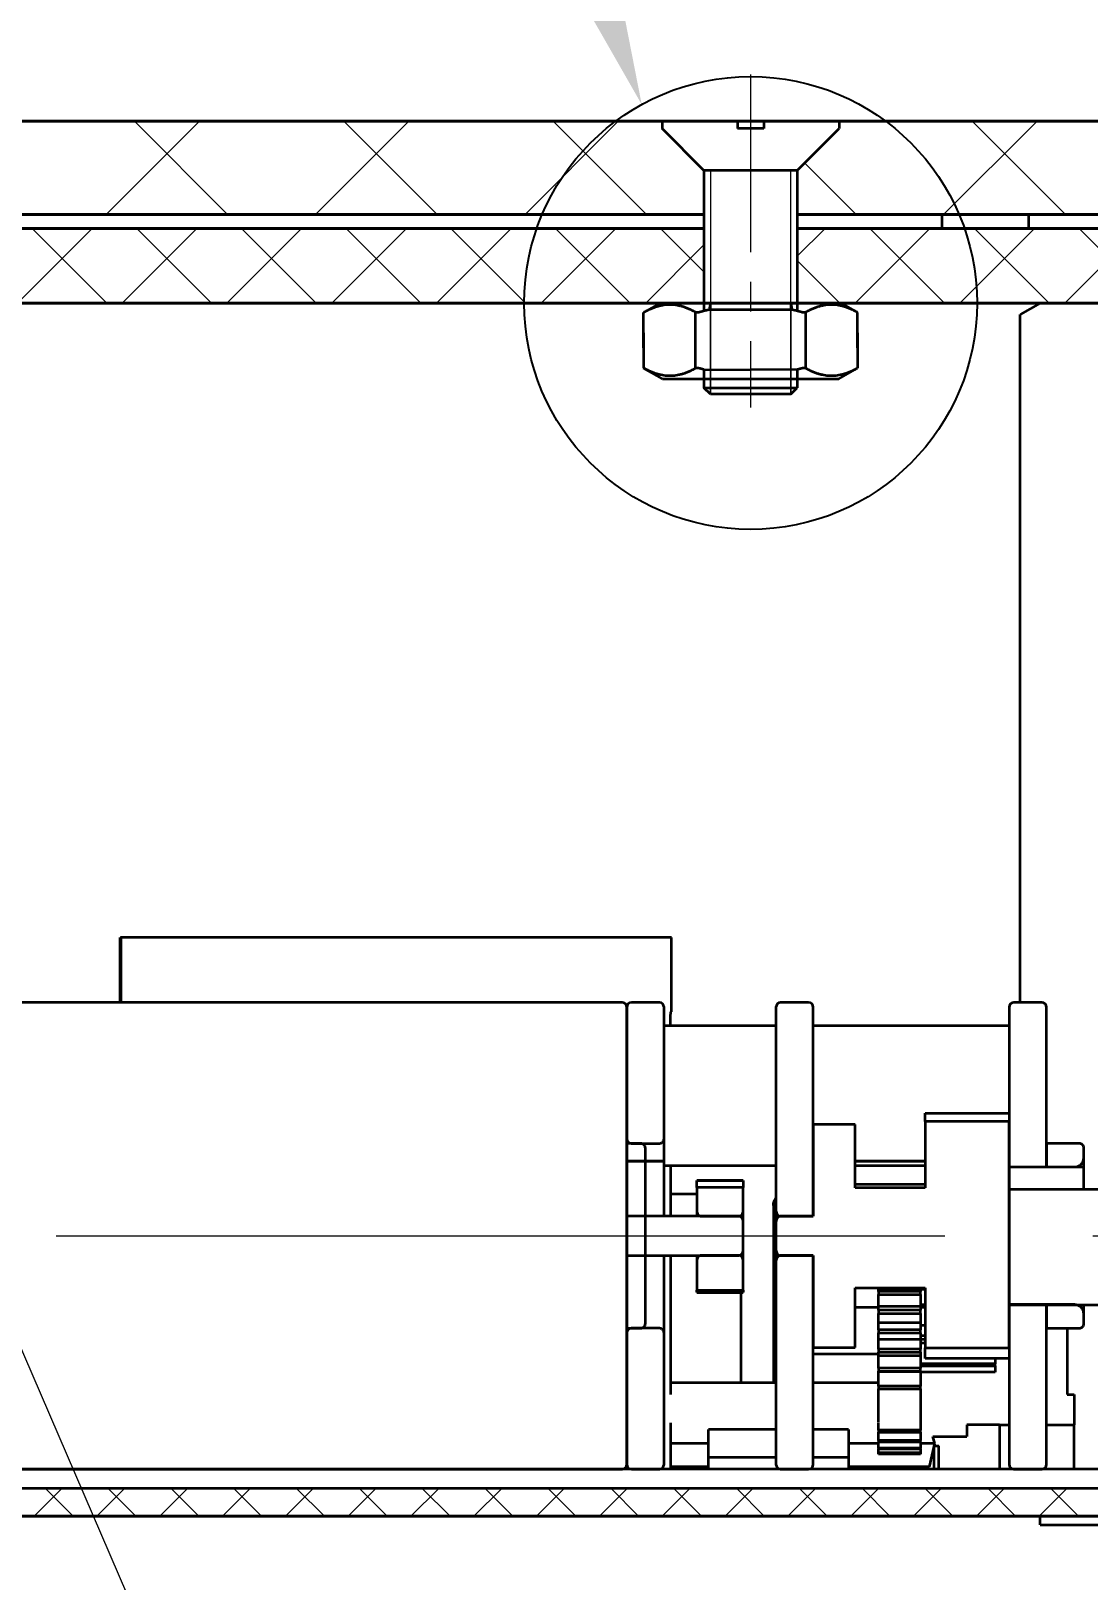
# Model space of a CAD drawing. Header units: millimetres. Extents: x -3633 to 871, y -630 to 261.
# Drawn here: x -842.57 to -819.88, y -304.5 to -271.27 of the extents above; entities that cross this region are included whole.
import ezdxf
from ezdxf import colors
from ezdxf.entities.mleader import LeaderData, LeaderLine
from ezdxf.math import Vec2, Vec3

# ---------------------------------------------------------------- set-up
doc = ezdxf.new("R2010")
doc.units = ezdxf.units.MM
doc.linetypes.add('CENTER2', pattern=[28.575, 19.05, -3.175, 3.175, -3.175])
for name, color, linetype, lineweight in [('Sheet', 7, 'Continuous', 30), ('Text', 7, 'Continuous', 18), ('Размерные линии', 7, 'Continuous', 15), ('Сплошная толстая основная', 7, 'Continuous', 70), ('Сплошная тонкая', 7, 'Continuous', 20), ('Штриховка', 7, 'Continuous', 9)]:
    doc.layers.add(name, color=color, linetype=linetype, lineweight=lineweight)
doc.styles.add('Main', font='isocpeur.ttf', dxfattribs={"height": 3})
doc.styles.get("Standard").update_dxf_attribs({"font": 'arial.ttf'})
pattern_1 = [(315, (-2301.5981, -598.36485), (0.6735192, 0.6735192), []), (45, (-2301.5981, -598.36485), (-0.6735192, 0.6735192), [])]

# ---------------------------------------------------------------- blocks, each defined once
blk = doc.blocks.new('_DotSmall')
at = {"color": 0, "linetype": 'ByBlock', "const_width": 0.5}
blk.add_lwpolyline([(-0.0625, 0, 1), (0.0625, 0, 1)], format="xyb", close=True, dxfattribs=at)

msp = doc.modelspace()

# ---------------------------------------------------------------- hatches: boundary and pattern name
at = {"layer": 'Сплошная тонкая', "lineweight": 0}
h = msp.add_hatch(dxfattribs=at)
h.set_pattern_fill('ANSI37', color=256, scale=0.3, angle=270)
h.set_pattern_definition(pattern_1)
h.paths.add_polyline_path([(-797.037, -295.498), (-798.537, -295.498), (-798.537, -300.498), (-798.537, -302.509), (-798.537, -302.509), (-801.336, -302.509), (-800.736, -303.109), (-797.037, -303.109)])
h.paths.add_polyline_path([(-805.626, -302.509), (-808.537, -302.509), (-810.594, -302.509), (-810.594, -303.109), (-806.231, -303.114)])
h.paths.add_polyline_path([(-908.537, -295.498), (-910.037, -295.498), (-910.037, -303.109), (-906.269, -303.114), (-905.785, -302.523), (-906.234, -302.523), (-908.537, -302.523), (-908.537, -300.511)])
edge = h.paths.add_edge_path()
edge.add_line((-896.805, -302.387), (-896.802, -302.523))
edge.add_line((-896.802, -302.523), (-898.537, -302.523))
edge.add_line((-898.537, -302.523), (-901.36, -302.523))
edge.add_line((-901.36, -302.523), (-900.774, -303.109))
edge.add_line((-900.774, -303.109), (-898.537, -303.109))
edge.add_line((-898.537, -303.109), (-896.806, -303.109))
edge.add_ellipse((-896.803, -303.93), major_axis=(0, 2), ratio=0.001122, start_angle=39.5161, end_angle=65.77, ccw=False)
edge.add_ellipse((-896.803, -303.93), major_axis=(0, -2), ratio=0.001122, start_angle=219.5161, end_angle=245.77, ccw=False)
edge.add_ellipse((-896.803, -303.93), major_axis=(0, 2), ratio=0.001122, start_angle=39.5161, end_angle=65.77)
edge.add_ellipse((-896.803, -303.93), major_axis=(0, -2), ratio=0.001122, start_angle=219.5161, end_angle=245.77, ccw=False)
edge.add_ellipse((-896.803, -303.93), major_axis=(0, 2), ratio=0.001122, start_angle=39.5161, end_angle=65.77)
edge.add_ellipse((-896.803, -303.93), major_axis=(0, -2), ratio=0.001122, start_angle=219.5161, end_angle=245.77, ccw=False)
edge.add_ellipse((-896.803, -303.93), major_axis=(0, 2), ratio=0.001122, start_angle=39.5161, end_angle=65.77, ccw=False)
edge.add_ellipse((-896.803, -303.93), major_axis=(0, -2), ratio=0.001122, start_angle=219.5161, end_angle=245.77)
at = {"layer": 'Штриховка'}
h = msp.add_hatch(dxfattribs=at)
h.set_pattern_fill('ANSI37', color=256)
h.paths.add_polyline_path([(-825.237, -273.358), (-825.237, -273.198), (-816.337, -273.198), (-816.337, -253.698), (-814.537, -253.698), (-814.537, -275.198), (-826.137, -275.196), (-826.137, -274.258)])
h = msp.add_hatch(dxfattribs=at)
h.set_pattern_fill('ANSI37', color=256)
h.paths.add_polyline_path([(-853.537, -273.198), (-829.037, -273.198), (-829.037, -273.358), (-828.138, -274.258), (-828.138, -275.198), (-844.287, -275.198), (-853.537, -275.198)])
h = msp.add_hatch(dxfattribs=at)
h.set_pattern_fill('ANSI37', color=256, scale=0.5)
h.paths.add_polyline_path([(-802.034, -275.498), (-798.537, -275.498), (-798.537, -277.098), (-802.034, -277.098)])
h.paths.add_polyline_path([(-826.137, -275.498), (-805.037, -275.498), (-805.034, -275.498), (-805.034, -277.098), (-826.137, -277.098)])
h.paths.add_polyline_path([(-853.537, -275.5), (-828.138, -275.497), (-828.138, -277.098), (-853.537, -277.098)])
h = msp.add_hatch(dxfattribs=at)
h.set_pattern_fill('ANSI37', color=256, scale=0.3, angle=270)
h.set_pattern_definition(pattern_1)
edge = h.paths.add_edge_path()
edge.add_line((-816.994, -302.509), (-890.406, -302.522))
edge.add_ellipse((-890.403, -303.93), major_axis=(0, 10.163), ratio=0.000221, start_angle=82.0357, end_angle=85.3674)
edge.add_line((-890.406, -303.109), (-816.994, -303.109))
edge.add_line((-816.994, -303.109), (-816.994, -302.509))

# ---------------------------------------------------------------- linework, layer by layer
at = {"layer": 'Sheet', "lineweight": 35, "ltscale": 1.31579}
for p, q in [((-829.037, -273.198), (-829.037, -273.358)), ((-829.037, -273.198), (-827.419, -273.198)), ((-828.137, -274.258), (-829.037, -273.358)), ((-826.854, -273.198), (-825.237, -273.198)), ((-826.136, -274.258), (-825.237, -273.358)), ((-825.237, -273.198), (-825.237, -273.358)), ((-826.136, -274.258), (-828.137, -274.258)), ((-825.237, -275.198), (-814.537, -275.198)), ((-823.037, -275.198), (-823.037, -275.498)), ((-821.182, -275.198), (-821.182, -275.498)), ((-829.075, -277.098), (-829.431, -277.303)), ((-827.997, -277.098), (-828.023, -277.242)), ((-826.276, -277.098), (-826.253, -277.233)), ((-825.199, -277.098), (-824.843, -277.303)), ((-820.932, -277.098), (-821.362, -277.346)), ((-829.431, -278.058), (-829.431, -277.303)), ((-824.843, -278.058), (-824.843, -277.303)), ((-824.843, -278.058), (-824.843, -277.303)), ((-821.362, -292.098), (-821.362, -277.346)), ((-829.431, -277.737), (-829.431, -278.492)), ((-824.843, -277.737), (-824.843, -278.492)), ((-829.028, -278.725), (-829.431, -278.492)), ((-825.246, -278.725), (-824.843, -278.492)), ((-840.654, -290.698), (-840.637, -290.698)), ((-840.637, -290.698), (-840.637, -292.098)), ((-828.837, -290.698), (-840.637, -290.698)), ((-828.837, -292.298), (-828.837, -290.698)), ((-840.656, -292.098), (-840.656, -291.698)), ((-829.894, -292.098), (-843.794, -292.098)), ((-829.094, -292.098), (-829.694, -292.098)), ((-825.894, -292.098), (-826.494, -292.098)), ((-820.894, -292.098), (-821.494, -292.098)), ((-829.794, -301.998), (-829.794, -292.198)), ((-829.794, -292.198), (-829.794, -295.015)), ((-828.994, -295.015), (-828.994, -292.198)), ((-826.594, -292.198), (-826.594, -296.563)), ((-825.794, -296.678), (-825.794, -292.198)), ((-821.594, -292.198), (-821.594, -295.622)), ((-820.794, -295.622), (-820.794, -292.198)), ((-826.594, -292.598), (-828.994, -292.598)), ((-821.594, -292.598), (-825.794, -292.598)), ((-824.894, -294.71), (-825.794, -294.71)), ((-825.794, -294.71), (-825.794, -296.678)), ((-824.894, -296.069), (-824.894, -294.71)), ((-823.394, -294.645), (-823.394, -294.469)), ((-823.394, -294.469), (-821.594, -294.469)), ((-821.594, -294.645), (-823.394, -294.645)), ((-823.394, -294.645), (-823.394, -296.069)), ((-821.594, -299.496), (-821.594, -294.645)), ((-828.994, -296.677), (-828.994, -295.015)), ((-829.494, -295.116), (-829.794, -295.116)), ((-829.794, -295.116), (-829.794, -299.079)), ((-829.694, -295.116), (-829.094, -295.116)), ((-829.394, -298.978), (-829.394, -295.217)), ((-820.094, -295.116), (-820.794, -295.116)), ((-820.794, -295.116), (-820.794, -295.622)), ((-819.994, -295.419), (-819.994, -295.217)), ((-819.994, -295.624), (-819.994, -295.419)), ((-826.594, -295.598), (-828.994, -295.598)), ((-828.852, -295.598), (-828.852, -296.677)), ((-823.394, -295.598), (-824.894, -295.598)), ((-821.594, -295.622), (-820.794, -295.622)), ((-819.994, -295.624), (-821.594, -295.624)), ((-821.594, -295.624), (-821.594, -298.576)), ((-820.794, -295.622), (-820.194, -295.622)), ((-820.794, -295.624), (-820.794, -295.622)), ((-820.794, -295.622), (-820.794, -295.624)), ((-819.994, -296.098), (-819.994, -295.624)), ((-828.294, -295.911), (-828.294, -295.915)), ((-827.294, -295.911), (-828.294, -295.911)), ((-828.294, -296.065), (-828.294, -295.915)), ((-828.294, -295.915), (-827.294, -295.915)), ((-827.294, -296.065), (-828.294, -296.065)), ((-828.294, -296.065), (-828.294, -296.562)), ((-827.294, -295.915), (-827.294, -295.911)), ((-827.294, -295.915), (-827.294, -296.065)), ((-827.294, -296.562), (-827.294, -296.065)), ((-824.894, -295.991), (-823.394, -295.991)), ((-823.394, -296.069), (-824.894, -296.069)), ((-828.852, -296.197), (-828.294, -296.197)), ((-828.852, -296.198), (-828.294, -296.198)), ((-827.394, -296.677), (-829.794, -296.677)), ((-829.794, -296.677), (-829.794, -297.518)), ((-828.294, -296.562), (-828.294, -296.677)), ((-828.194, -296.677), (-827.394, -296.677)), ((-827.294, -296.803), (-827.294, -296.562)), ((-826.649, -296.448), (-826.649, -300.248)), ((-826.594, -296.563), (-826.594, -296.803)), ((-826.494, -296.678), (-825.794, -296.678)), ((-825.794, -296.678), (-826.494, -296.678)), ((-827.294, -297.393), (-827.294, -296.803)), ((-826.594, -296.803), (-826.594, -297.397)), ((-827.294, -297.633), (-827.294, -297.393)), ((-826.594, -297.397), (-826.594, -297.637)), ((-829.794, -297.518), (-827.394, -297.518)), ((-828.994, -299.18), (-828.994, -297.518)), ((-828.852, -297.518), (-828.852, -300.498)), ((-828.294, -297.518), (-828.294, -297.633)), ((-828.294, -297.633), (-828.294, -298.265)), ((-827.394, -297.518), (-828.194, -297.518)), ((-827.294, -298.265), (-827.294, -297.633)), ((-826.594, -297.637), (-826.594, -301.998)), ((-825.794, -297.522), (-826.494, -297.522)), ((-826.494, -297.522), (-825.794, -297.522)), ((-825.794, -301.998), (-825.794, -297.522)), ((-825.794, -297.522), (-825.794, -299.491)), ((-828.294, -298.265), (-827.294, -298.265)), ((-828.294, -298.308), (-828.294, -298.265)), ((-827.294, -298.308), (-828.294, -298.308)), ((-828.294, -298.308), (-828.294, -298.313)), ((-828.294, -298.313), (-827.294, -298.313)), ((-827.349, -298.313), (-827.349, -300.248)), ((-827.294, -298.265), (-827.294, -298.308)), ((-827.294, -298.313), (-827.294, -298.308)), ((-824.894, -299.491), (-824.894, -298.211)), ((-824.894, -298.211), (-823.394, -298.211)), ((-824.394, -298.268), (-824.394, -298.211)), ((-824.394, -298.29), (-824.394, -298.268)), ((-824.394, -298.268), (-823.494, -298.268)), ((-824.394, -298.29), (-824.394, -298.356)), ((-823.494, -298.29), (-824.394, -298.29)), ((-824.394, -298.607), (-824.394, -298.356)), ((-824.394, -298.356), (-823.494, -298.356)), ((-823.494, -298.211), (-823.494, -298.268)), ((-823.394, -298.226), (-823.494, -298.226)), ((-823.494, -298.238), (-823.394, -298.238)), ((-823.494, -298.268), (-823.494, -298.29)), ((-823.494, -298.356), (-823.494, -298.29)), ((-823.494, -298.356), (-823.494, -298.607)), ((-823.394, -298.211), (-823.394, -299.496)), ((-824.894, -298.625), (-824.394, -298.625)), ((-824.394, -298.695), (-824.394, -298.607)), ((-824.394, -298.607), (-823.494, -298.607)), ((-824.394, -298.695), (-824.394, -298.763)), ((-823.494, -298.695), (-824.394, -298.695)), ((-823.394, -298.574), (-823.494, -298.574)), ((-823.494, -298.607), (-823.494, -298.695)), ((-823.494, -298.63), (-823.394, -298.63)), ((-823.494, -298.763), (-823.494, -298.695)), ((-821.594, -298.573), (-821.594, -301.998)), ((-820.794, -298.573), (-821.594, -298.573)), ((-821.594, -298.576), (-819.994, -298.576)), ((-820.194, -298.573), (-820.794, -298.573)), ((-820.794, -298.573), (-820.794, -299.079)), ((-820.794, -301.998), (-820.794, -298.573)), ((-819.994, -298.576), (-819.994, -298.573)), ((-819.994, -298.776), (-819.994, -298.576)), ((-829.794, -299.079), (-829.494, -299.079)), ((-829.094, -299.079), (-829.694, -299.079)), ((-824.394, -298.959), (-824.394, -298.763)), ((-824.394, -298.763), (-823.494, -298.763)), ((-824.394, -299.111), (-824.394, -298.959)), ((-824.394, -298.959), (-823.494, -298.959)), ((-823.494, -298.763), (-823.494, -298.959)), ((-823.494, -298.959), (-823.494, -299.111)), ((-823.494, -299.011), (-823.394, -299.011)), ((-820.794, -299.079), (-820.094, -299.079)), ((-820.349, -299.079), (-820.349, -300.498)), ((-819.994, -298.978), (-819.994, -298.776)), ((-829.794, -299.18), (-829.794, -301.998)), ((-828.994, -301.998), (-828.994, -299.18)), ((-824.394, -299.111), (-824.394, -299.179)), ((-823.494, -299.111), (-824.394, -299.111)), ((-824.394, -299.315), (-824.394, -299.179)), ((-824.394, -299.179), (-823.494, -299.179)), ((-824.394, -299.526), (-824.394, -299.315)), ((-824.394, -299.315), (-823.494, -299.315)), ((-823.494, -299.179), (-823.494, -299.111)), ((-823.494, -299.179), (-823.494, -299.315)), ((-823.394, -299.245), (-823.494, -299.245)), ((-823.494, -299.312), (-823.394, -299.312)), ((-823.494, -299.315), (-823.494, -299.526)), ((-823.494, -299.393), (-823.394, -299.393)), ((-825.794, -299.491), (-824.894, -299.491)), ((-825.794, -299.625), (-824.394, -299.625)), ((-824.394, -299.526), (-824.394, -299.594)), ((-823.494, -299.526), (-824.394, -299.526)), ((-824.394, -299.666), (-824.394, -299.594)), ((-824.394, -299.594), (-823.494, -299.594)), ((-824.394, -299.932), (-824.394, -299.666)), ((-824.394, -299.666), (-823.494, -299.666)), ((-823.494, -299.594), (-823.494, -299.526)), ((-823.494, -299.594), (-823.494, -299.666)), ((-823.494, -299.666), (-823.494, -299.932)), ((-823.394, -299.496), (-821.594, -299.496)), ((-823.394, -299.726), (-823.394, -299.496)), ((-821.594, -299.726), (-823.394, -299.726)), ((-821.894, -299.726), (-821.894, -299.845)), ((-824.394, -299.932), (-824.394, -299.997)), ((-823.494, -299.932), (-824.394, -299.932)), ((-824.394, -300.004), (-824.394, -299.997)), ((-824.394, -299.997), (-823.494, -299.997)), ((-824.394, -300.318), (-824.394, -300.004)), ((-824.394, -300.004), (-823.494, -300.004)), ((-821.894, -299.845), (-823.494, -299.845)), ((-823.494, -299.885), (-821.894, -299.885)), ((-823.494, -299.997), (-823.494, -299.932)), ((-823.494, -299.997), (-823.494, -300.004)), ((-823.494, -300.004), (-823.494, -300.318)), ((-821.894, -300.024), (-823.494, -300.024)), ((-821.894, -299.885), (-821.894, -299.845)), ((-821.894, -299.885), (-821.894, -300.024)), ((-826.594, -300.248), (-828.852, -300.248)), ((-824.394, -300.248), (-825.794, -300.248)), ((-824.394, -300.318), (-824.394, -300.379)), ((-823.494, -300.318), (-824.394, -300.318)), ((-824.394, -301.096), (-824.394, -300.379)), ((-824.394, -300.379), (-823.494, -300.379)), ((-823.494, -300.379), (-823.494, -300.318)), ((-823.494, -300.379), (-823.494, -301.266)), ((-820.349, -300.498), (-820.199, -300.498)), ((-820.199, -300.498), (-820.199, -300.498)), ((-820.199, -300.498), (-820.199, -301.148)), ((-828.852, -301.109), (-828.852, -302.098)), ((-826.594, -301.248), (-828.037, -301.248)), ((-828.037, -301.477), (-828.037, -301.248)), ((-825.037, -301.248), (-825.794, -301.248)), ((-825.037, -301.248), (-825.037, -301.477)), ((-824.394, -301.266), (-824.394, -301.109)), ((-824.394, -301.266), (-824.394, -301.305)), ((-823.494, -301.266), (-824.394, -301.266)), ((-824.394, -301.486), (-824.394, -301.305)), ((-824.394, -301.305), (-823.494, -301.305)), ((-823.494, -301.305), (-823.494, -301.266)), ((-823.494, -301.305), (-823.494, -301.486)), ((-823.187, -301.548), (-823.23, -301.398)), ((-823.23, -301.398), (-822.499, -301.398)), ((-822.499, -301.148), (-822.499, -301.398)), ((-821.799, -301.148), (-822.499, -301.148)), ((-821.799, -301.148), (-821.799, -302.098)), ((-821.799, -301.148), (-821.594, -301.148)), ((-820.794, -301.148), (-820.199, -301.148)), ((-820.199, -302.098), (-820.199, -301.148)), ((-828.037, -301.548), (-828.852, -301.548)), ((-828.037, -301.54), (-828.037, -301.477)), ((-828.037, -301.763), (-828.037, -301.54)), ((-825.037, -301.477), (-825.037, -301.54)), ((-825.037, -301.54), (-825.037, -301.763)), ((-824.394, -301.548), (-825.037, -301.548)), ((-824.394, -301.486), (-824.394, -301.516)), ((-823.494, -301.486), (-824.394, -301.486)), ((-824.394, -301.647), (-824.394, -301.516)), ((-824.394, -301.516), (-823.494, -301.516)), ((-824.394, -301.647), (-824.394, -301.667)), ((-823.494, -301.647), (-824.394, -301.647)), ((-824.394, -301.747), (-824.394, -301.667)), ((-824.394, -301.667), (-823.494, -301.667)), ((-824.394, -301.747), (-824.394, -301.756)), ((-823.494, -301.747), (-824.394, -301.747)), ((-823.494, -301.516), (-823.494, -301.486)), ((-823.494, -301.516), (-823.494, -301.647)), ((-823.187, -301.548), (-823.494, -301.548)), ((-823.494, -301.667), (-823.494, -301.647)), ((-823.494, -301.667), (-823.494, -301.747)), ((-823.494, -301.756), (-823.494, -301.747)), ((-823.302, -302.048), (-823.187, -301.548)), ((-823.199, -302.098), (-823.199, -301.602)), ((-823.198, -301.598), (-823.099, -301.598)), ((-823.099, -302.098), (-823.099, -301.598)), ((-828.037, -302.048), (-828.852, -302.048)), ((-828.799, -302.048), (-828.799, -302.098)), ((-828.037, -301.852), (-828.037, -301.763)), ((-828.037, -302.098), (-828.037, -301.852)), ((-826.594, -301.852), (-828.037, -301.852)), ((-825.037, -301.852), (-825.794, -301.852)), ((-825.037, -301.763), (-825.037, -301.852)), ((-825.037, -301.852), (-825.037, -302.098)), ((-823.302, -302.048), (-825.037, -302.048)), ((-824.394, -301.782), (-824.394, -301.756)), ((-824.394, -301.756), (-823.494, -301.756)), ((-823.494, -301.782), (-824.394, -301.782)), ((-823.899, -302.048), (-823.899, -302.098)), ((-823.799, -302.048), (-823.799, -302.098)), ((-823.494, -301.756), (-823.494, -301.782)), ((-818.537, -302.098), (-888.537, -302.098)), ((-843.794, -302.098), (-829.894, -302.098)), ((-829.694, -302.098), (-829.094, -302.098)), ((-826.494, -302.098), (-825.894, -302.098)), ((-821.494, -302.098), (-820.894, -302.098)), ((-888.537, -302.509), (-818.537, -302.509)), ((-820.932, -303.292), (-820.932, -303.115)), ((-820.932, -303.292), (-816.994, -303.292))]:
    msp.add_line(p, q, dxfattribs=at)
at = {"layer": 'Sheet', "lineweight": 35}
for p, q in [((-827.419, -273.198), (-827.419, -273.357)), ((-826.854, -273.357), (-827.419, -273.357)), ((-826.854, -273.198), (-826.854, -273.357)), ((-828.137, -274.258), (-828.137, -277.27)), ((-826.136, -274.258), (-826.136, -277.27)), ((-828.137, -277.098), (-828.137, -277.27)), ((-827.997, -277.242), (-827.997, -277.098)), ((-826.276, -277.098), (-826.276, -277.241)), ((-826.137, -277.098), (-826.137, -277.27)), ((-828.321, -278.5), (-828.321, -277.296)), ((-826.252, -277.241), (-828.023, -277.242)), ((-825.953, -278.5), (-825.953, -277.296)), ((-829.028, -278.725), (-828.137, -278.725)), ((-828.162, -278.725), (-825.246, -278.725)), ((-826.137, -278.526), (-828.138, -278.536)), ((-828.137, -278.526), (-828.137, -278.914)), ((-826.137, -278.526), (-826.137, -278.914)), ((-827.997, -279.05), (-828.137, -278.914)), ((-828.137, -278.914), (-826.137, -278.914)), ((-826.276, -279.05), (-827.997, -279.05)), ((-826.277, -279.05), (-826.137, -278.914)), ((-818.994, -296.108), (-821.584, -296.108)), ((-819.994, -298.576), (-818.994, -298.576))]:
    msp.add_line(p, q, dxfattribs=at)
at = {"layer": 'Sheet', "lineweight": 35, "ltscale": 1.31579}
for centre, start, end in [((-829.894, -292.198), 0, 90), ((-829.694, -292.198), 90, 180), ((-829.094, -292.198), 0, 90), ((-826.494, -292.198), 90, 180), ((-825.894, -292.198), 0, 90), ((-821.494, -292.198), 90, 180), ((-820.894, -292.198), 0, 90), ((-829.894, -301.998), 270, 0), ((-829.694, -301.998), 180, 270), ((-829.094, -301.998), 270, 0), ((-826.494, -301.998), 180, 270), ((-825.894, -301.998), 270, 0), ((-821.494, -301.998), 180, 270), ((-820.894, -301.998), 270, 0)]:
    msp.add_arc(centre, 0.1, start, end, dxfattribs=at)
at = {"layer": 'Sheet', "lineweight": 35, "ltscale": 1.31579, "extrusion": (0, 0, -1)}
for centre, radius, start, end in [((826.399, -296.448), 0.25, 360, 38.9733), ((820.549, -300.498), 0.2, 180, 180.1375)]:
    msp.add_arc(centre, radius, start, end, dxfattribs=at)
for centre, major_axis, start_param in [((-840.654, -291.698), (0, 1), 4.712389), ((-828.851, -292.798), (0, 0.5), 5.123906)]:
    msp.add_ellipse(centre, major_axis=major_axis, ratio=0.002755, start_param=start_param, end_param=6.283185, dxfattribs=at)
at = {"layer": 'Sheet', "lineweight": 35, "ltscale": 1.31579}
for points, weights in [([(-828.321, -277.296), (-828.869, -276.991), (-829.418, -277.296)], [1.00661502501, 1.14808551337, 1.00661502501]), ([(-824.856, -277.296), (-825.405, -276.991), (-825.953, -277.296)], [1.00661502501, 1.14808551337, 1.00661502501]), ([(-828.023, -277.242), (-828.126, -277.266), (-828.234, -277.296)], [1.02915888488, 1.0189650884, 1.00661502501]), ([(-826.04, -277.296), (-826.148, -277.266), (-826.251, -277.242)], [1.00661502501, 1.01896519389, 1.02915905903]), ([(-828.321, -278.5), (-828.869, -278.804), (-829.418, -278.5)], [1.00661502501, 1.14808551337, 1.00661502501]), ([(-828.137, -278.526), (-828.185, -278.513), (-828.234, -278.5)], [1.01731150628, 1.01218235873, 1.00661502501]), ([(-826.04, -278.5), (-826.089, -278.513), (-826.137, -278.526)], [1.00661502501, 1.01218245657, 1.01731168657]), ([(-824.856, -278.5), (-825.405, -278.804), (-825.953, -278.5)], [1.00661502501, 1.14808551337, 1.00661502501])]:
    msp.add_rational_spline(points, weights, degree=2, dxfattribs=at)
for points, knots in [([(-829.418, -277.296), (-829.419, -277.297), (-829.421, -277.298), (-829.428, -277.302), (-829.431, -277.303), (-829.431, -277.303)], [0.043180778, 0.043180778, 0.043180778, 0.043180778, 0.044279628, 0.044279628, 0.048290108, 0.048290108, 0.048290108, 0.048290108]), ([(-828.234, -277.296), (-828.238, -277.297), (-828.241, -277.298), (-828.259, -277.302), (-828.272, -277.303), (-828.296, -277.303), (-828.306, -277.302), (-828.317, -277.298), (-828.319, -277.297), (-828.321, -277.296)], [0.04318078, 0.04318078, 0.04318078, 0.04318078, 0.04427963, 0.04427963, 0.04829011, 0.04829011, 0.05230059, 0.05230059, 0.05339944, 0.05339944, 0.05339944, 0.05339944]), ([(-825.953, -277.296), (-825.955, -277.297), (-825.957, -277.298), (-825.968, -277.302), (-825.978, -277.303), (-826.002, -277.303), (-826.015, -277.302), (-826.033, -277.298), (-826.036, -277.297), (-826.04, -277.296)], [0.04318078, 0.04318078, 0.04318078, 0.04318078, 0.04427963, 0.04427963, 0.04829011, 0.04829011, 0.05230059, 0.05230059, 0.05339944, 0.05339944, 0.05339944, 0.05339944]), ([(-828.234, -278.5), (-828.238, -278.499), (-828.241, -278.498), (-828.259, -278.494), (-828.272, -278.492), (-828.296, -278.492), (-828.306, -278.494), (-828.317, -278.498), (-828.319, -278.499), (-828.321, -278.5)], [0.04318078, 0.04318078, 0.04318078, 0.04318078, 0.04427963, 0.04427963, 0.04829011, 0.04829011, 0.05230059, 0.05230059, 0.05339944, 0.05339944, 0.05339944, 0.05339944]), ([(-825.953, -278.5), (-825.955, -278.499), (-825.957, -278.498), (-825.968, -278.494), (-825.978, -278.492), (-826.002, -278.492), (-826.015, -278.494), (-826.033, -278.498), (-826.036, -278.499), (-826.04, -278.5)], [0.04318078, 0.04318078, 0.04318078, 0.04318078, 0.04427963, 0.04427963, 0.04829011, 0.04829011, 0.05230059, 0.05230059, 0.05339944, 0.05339944, 0.05339944, 0.05339944]), ([(-829.794, -295.015), (-829.794, -295.028), (-829.791, -295.043), (-829.781, -295.066), (-829.773, -295.078), (-829.756, -295.096), (-829.743, -295.104), (-829.721, -295.113), (-829.706, -295.116), (-829.694, -295.116)], [0.01486944, 0.01486944, 0.01486944, 0.01486944, 0.01861366, 0.01861366, 0.02234295, 0.02234295, 0.0260522, 0.0260522, 0.02974401, 0.02974401, 0.02974401, 0.02974401]), ([(-829.094, -295.116), (-829.082, -295.116), (-829.067, -295.113), (-829.044, -295.104), (-829.032, -295.095), (-829.014, -295.078), (-829.006, -295.065), (-828.997, -295.042), (-828.994, -295.028), (-828.994, -295.015)], [0.02974401, 0.02974401, 0.02974401, 0.02974401, 0.03344404, 0.03344404, 0.03716159, 0.03716159, 0.04088267, 0.04088267, 0.04461857, 0.04461857, 0.04461857, 0.04461857]), ([(-829.394, -295.217), (-829.394, -295.205), (-829.397, -295.19), (-829.406, -295.167), (-829.415, -295.154), (-829.432, -295.137), (-829.444, -295.129), (-829.467, -295.119), (-829.482, -295.116), (-829.494, -295.116)], [-0.01488261, -0.01488261, -0.01488261, -0.01488261, -0.01113083, -0.01113083, -0.00739977, -0.00739977, -0.00369114, -0.00369114, 0, 0, 0, 0]), ([(-820.194, -295.622), (-820.169, -295.622), (-820.14, -295.617), (-820.095, -295.598), (-820.07, -295.581), (-820.035, -295.546), (-820.019, -295.521), (-820, -295.474), (-819.994, -295.445), (-819.994, -295.419)], [0.05962558, 0.05962558, 0.05962558, 0.05962558, 0.06699413, 0.06699413, 0.07442492, 0.07442492, 0.08192136, 0.08192136, 0.08945816, 0.08945816, 0.08945816, 0.08945816]), ([(-819.994, -295.217), (-819.994, -295.205), (-819.997, -295.19), (-820.006, -295.167), (-820.015, -295.154), (-820.032, -295.137), (-820.044, -295.129), (-820.067, -295.119), (-820.082, -295.116), (-820.094, -295.116)], [-0.01488261, -0.01488261, -0.01488261, -0.01488261, -0.01113083, -0.01113083, -0.00739977, -0.00739977, -0.00369114, -0.00369114, 0, 0, 0, 0]), ([(-828.294, -296.562), (-828.294, -296.577), (-828.291, -296.594), (-828.281, -296.62), (-828.272, -296.635), (-828.254, -296.655), (-828.242, -296.664), (-828.219, -296.674), (-828.206, -296.677), (-828.194, -296.677)], [0.01558154, 0.01558154, 0.01558154, 0.01558154, 0.01992679, 0.01992679, 0.02411302, 0.02411302, 0.02796623, 0.02796623, 0.03148908, 0.03148908, 0.03148908, 0.03148908]), ([(-827.394, -296.677), (-827.382, -296.677), (-827.368, -296.674), (-827.346, -296.664), (-827.334, -296.655), (-827.316, -296.635), (-827.307, -296.62), (-827.297, -296.594), (-827.294, -296.577), (-827.294, -296.562)], [0.03148908, 0.03148908, 0.03148908, 0.03148908, 0.03501193, 0.03501193, 0.03886514, 0.03886514, 0.04305138, 0.04305138, 0.04739663, 0.04739663, 0.04739663, 0.04739663]), ([(-827.294, -296.803), (-827.294, -296.786), (-827.297, -296.765), (-827.308, -296.735), (-827.317, -296.72), (-827.335, -296.699), (-827.347, -296.69), (-827.369, -296.68), (-827.382, -296.677), (-827.394, -296.677)], [-0.01685203, -0.01685203, -0.01685203, -0.01685203, -0.01158171, -0.01158171, -0.00723819, -0.00723819, -0.00345675, -0.00345675, 0, 0, 0, 0]), ([(-826.594, -296.563), (-826.594, -296.578), (-826.591, -296.595), (-826.581, -296.621), (-826.572, -296.636), (-826.554, -296.656), (-826.542, -296.665), (-826.519, -296.675), (-826.506, -296.678), (-826.494, -296.678)], [0.01556815, 0.01556815, 0.01556815, 0.01556815, 0.0199018, 0.0199018, 0.02407904, 0.02407904, 0.02792938, 0.02792938, 0.03145531, 0.03145531, 0.03145531, 0.03145531]), ([(-826.494, -296.678), (-826.505, -296.678), (-826.519, -296.681), (-826.541, -296.691), (-826.553, -296.7), (-826.571, -296.72), (-826.58, -296.735), (-826.591, -296.765), (-826.594, -296.786), (-826.594, -296.803)], [0, 0, 0, 0, 0.00346128, 0.00346128, 0.00724165, 0.00724165, 0.01157298, 0.01157298, 0.01680753, 0.01680753, 0.01680753, 0.01680753]), ([(-827.394, -297.518), (-827.382, -297.518), (-827.369, -297.515), (-827.347, -297.505), (-827.335, -297.496), (-827.317, -297.476), (-827.308, -297.461), (-827.297, -297.431), (-827.294, -297.41), (-827.294, -297.393)], [0, 0, 0, 0, 0.00345675, 0.00345675, 0.00723819, 0.00723819, 0.01158171, 0.01158171, 0.01685203, 0.01685203, 0.01685203, 0.01685203]), ([(-826.594, -297.397), (-826.594, -297.414), (-826.591, -297.435), (-826.58, -297.465), (-826.571, -297.48), (-826.553, -297.5), (-826.541, -297.509), (-826.519, -297.519), (-826.505, -297.522), (-826.494, -297.522)], [-0.01680753, -0.01680753, -0.01680753, -0.01680753, -0.01157298, -0.01157298, -0.00724165, -0.00724165, -0.00346128, -0.00346128, 0, 0, 0, 0]), ([(-828.194, -297.518), (-828.206, -297.518), (-828.219, -297.521), (-828.242, -297.532), (-828.254, -297.541), (-828.272, -297.561), (-828.281, -297.575), (-828.291, -297.602), (-828.294, -297.619), (-828.294, -297.633)], [0.03148908, 0.03148908, 0.03148908, 0.03148908, 0.03501193, 0.03501193, 0.03886514, 0.03886514, 0.04305138, 0.04305138, 0.04739663, 0.04739663, 0.04739663, 0.04739663]), ([(-827.294, -297.633), (-827.294, -297.619), (-827.297, -297.602), (-827.307, -297.575), (-827.316, -297.561), (-827.334, -297.541), (-827.346, -297.532), (-827.368, -297.521), (-827.382, -297.518), (-827.394, -297.518)], [0.01558154, 0.01558154, 0.01558154, 0.01558154, 0.01992679, 0.01992679, 0.02411302, 0.02411302, 0.02796623, 0.02796623, 0.03148908, 0.03148908, 0.03148908, 0.03148908]), ([(-826.494, -297.522), (-826.506, -297.522), (-826.519, -297.525), (-826.542, -297.535), (-826.554, -297.544), (-826.572, -297.564), (-826.581, -297.579), (-826.591, -297.605), (-826.594, -297.622), (-826.594, -297.637)], [0.03145531, 0.03145531, 0.03145531, 0.03145531, 0.03498124, 0.03498124, 0.03883158, 0.03883158, 0.04300882, 0.04300882, 0.04734246, 0.04734246, 0.04734246, 0.04734246]), ([(-819.994, -298.776), (-819.994, -298.751), (-820, -298.721), (-820.019, -298.675), (-820.035, -298.65), (-820.07, -298.615), (-820.095, -298.598), (-820.14, -298.579), (-820.169, -298.573), (-820.194, -298.573)], [0.02979299, 0.02979299, 0.02979299, 0.02979299, 0.03732979, 0.03732979, 0.04482623, 0.04482623, 0.05225702, 0.05225702, 0.05962558, 0.05962558, 0.05962558, 0.05962558]), ([(-829.694, -299.079), (-829.706, -299.079), (-829.721, -299.082), (-829.743, -299.092), (-829.756, -299.1), (-829.773, -299.118), (-829.781, -299.13), (-829.791, -299.153), (-829.794, -299.168), (-829.794, -299.18)], [0.02974401, 0.02974401, 0.02974401, 0.02974401, 0.03343582, 0.03343582, 0.03714507, 0.03714507, 0.04087436, 0.04087436, 0.04461857, 0.04461857, 0.04461857, 0.04461857]), ([(-829.494, -299.079), (-829.482, -299.079), (-829.467, -299.077), (-829.444, -299.067), (-829.432, -299.059), (-829.415, -299.041), (-829.406, -299.029), (-829.397, -299.006), (-829.394, -298.991), (-829.394, -298.978)], [0, 0, 0, 0, 0.00369114, 0.00369114, 0.00739977, 0.00739977, 0.01113083, 0.01113083, 0.01488261, 0.01488261, 0.01488261, 0.01488261]), ([(-828.994, -299.18), (-828.994, -299.168), (-828.997, -299.153), (-829.006, -299.13), (-829.014, -299.118), (-829.032, -299.1), (-829.044, -299.092), (-829.067, -299.082), (-829.082, -299.079), (-829.094, -299.079)], [0.01486944, 0.01486944, 0.01486944, 0.01486944, 0.01860535, 0.01860535, 0.02232643, 0.02232643, 0.02604398, 0.02604398, 0.02974401, 0.02974401, 0.02974401, 0.02974401]), ([(-820.094, -299.079), (-820.082, -299.079), (-820.067, -299.077), (-820.044, -299.067), (-820.032, -299.059), (-820.015, -299.041), (-820.006, -299.029), (-819.997, -299.006), (-819.994, -298.991), (-819.994, -298.978)], [0, 0, 0, 0, 0.00369114, 0.00369114, 0.00739977, 0.00739977, 0.01113083, 0.01113083, 0.01488261, 0.01488261, 0.01488261, 0.01488261])]:
    msp.add_open_spline(points, degree=3, knots=knots, dxfattribs=at)
at = {"layer": 'Размерные линии', "lineweight": 25}
msp.add_circle((-827.137, -277.098), 4.855, dxfattribs=at)
at = {"layer": 'Сплошная толстая основная', "lineweight": 40, "ltscale": 1.31579}
for p, q in [((-816.337, -273.198), (-890.737, -273.198)), ((-878.936, -275.216), (-829.037, -275.198)), ((-828.137, -275.503), (-878.936, -275.497)), ((-844.287, -275.198), (-828.137, -275.198)), ((-826.136, -275.198), (-814.537, -275.198)), ((-805.037, -275.498), (-826.136, -275.498)), ((-902.037, -277.098), (-826.137, -277.098)), ((-826.137, -277.098), (-805.037, -277.098)), ((-828.994, -295.498), (-829.794, -295.498)), ((-823.394, -295.498), (-824.894, -295.498)), ((-819.994, -295.498), (-820.009, -295.498)), ((-816.994, -302.509), (-890.406, -302.522)), ((-890.406, -303.109), (-816.993, -303.109))]:
    msp.add_line(p, q, dxfattribs=at)
at = {"layer": 'Сплошная тонкая', "linetype": 'CENTER2', "lineweight": 0, "ltscale": 0.2}
msp.add_line((-827.137, -272.201), (-827.137, -279.339), dxfattribs=at)
at = {"layer": 'Сплошная тонкая', "lineweight": 0}
for p, q in [((-827.997, -274.258), (-827.997, -279.05)), ((-826.276, -279.05), (-826.276, -274.258)), ((-827.997, -277.098), (-827.997, -277.114)), ((-826.276, -277.098), (-826.276, -279.05)), ((-826.276, -277.098), (-826.276, -277.101)), ((-827.997, -279.05), (-827.997, -277.178))]:
    msp.add_line(p, q, dxfattribs=at)
at = {"layer": 'Сплошная тонкая', "linetype": 'CENTER2', "lineweight": 0}
msp.add_line((-899.174, -297.098), (-808.355, -297.098), dxfattribs=at)

# ---------------------------------------------------------------- leaders
at = {"layer": 'Text', "lineweight": 25}
ml = msp.add_multileader_mtext('Standard', dxfattribs=at)
ml.set_content('11', color=256, style='Main')
ml.set_leader_properties(color=256, linetype='ByLayer', lineweight=-1)
ml.set_arrow_properties(name='DOTSMALL')
ml.build(insert=Vec2(0, 0))
ml.multileader.update_dxf_attribs({"text_left_attachment_type": 6, "text_right_attachment_type": 6, "text_top_attachment_type": 10, "dogleg_length": 0.89, "arrow_head_size": 2.67})
ctx = ml.context
ctx.base_point, ctx.char_height, ctx.arrow_head_size, ctx.landing_gap_size, ctx.plane_origin = Vec3(-832.199, -321.949), 2.67, 2.67, 1.78, Vec3(-830.46, -305.905)
ctx.left_attachment, ctx.right_attachment, ctx.bottom_attachment = 6, 6, 10
notes = []
notes.append((ctx, [(0, (1, 1, 0), (-833.089, -321.949), (1, 0), 0.89, [(0, [(-851.128, -280.187)], 0, [])])]))
ctx.mtext.insert, ctx.mtext.flow_direction = Vec3(-830.419, -318.745), 5
at = {"layer": 'Размерные линии', "lineweight": 25}
ml = msp.add_multileader_mtext('Standard', dxfattribs=at)
ml.set_content('', color=256)
ml.set_leader_properties()
ml.build(insert=Vec2(0, 0))
ctx = ml.context
ctx.base_point, ctx.plane_origin = Vec3(-841.595, -262.085), Vec3(-831.471, -269.197)
ctx.text_align_type = 2
notes.append((ctx, [(0, (1, 1, 0), (-833.478, -262.085), (-1, 0), 4.117, [(0, [(-829.472, -272.842)], 0, [])])]))
ctx.mtext.insert, ctx.mtext.alignment, ctx.mtext.flow_direction = Vec3(-839.595, -260.085), 3, 5
for ctx, leaders in notes:
    for number, flags, end, landing, length, lines in leaders:
        leader = LeaderData()
        leader.index, (leader.has_last_leader_line, leader.has_dogleg_vector, leader.attachment_direction) = number, flags
        leader.last_leader_point, leader.dogleg_vector, leader.dogleg_length = Vec3(end), Vec3(landing), length
        for number, points, colour, breaks in lines:
            line = LeaderLine()
            line.index, line.vertices, line.color, line.breaks = number, Vec3.list(points), colors.encode_raw_color(colour), breaks
            leader.lines.append(line)
        ctx.leaders.append(leader)

doc.saveas('drawing.dxf')
